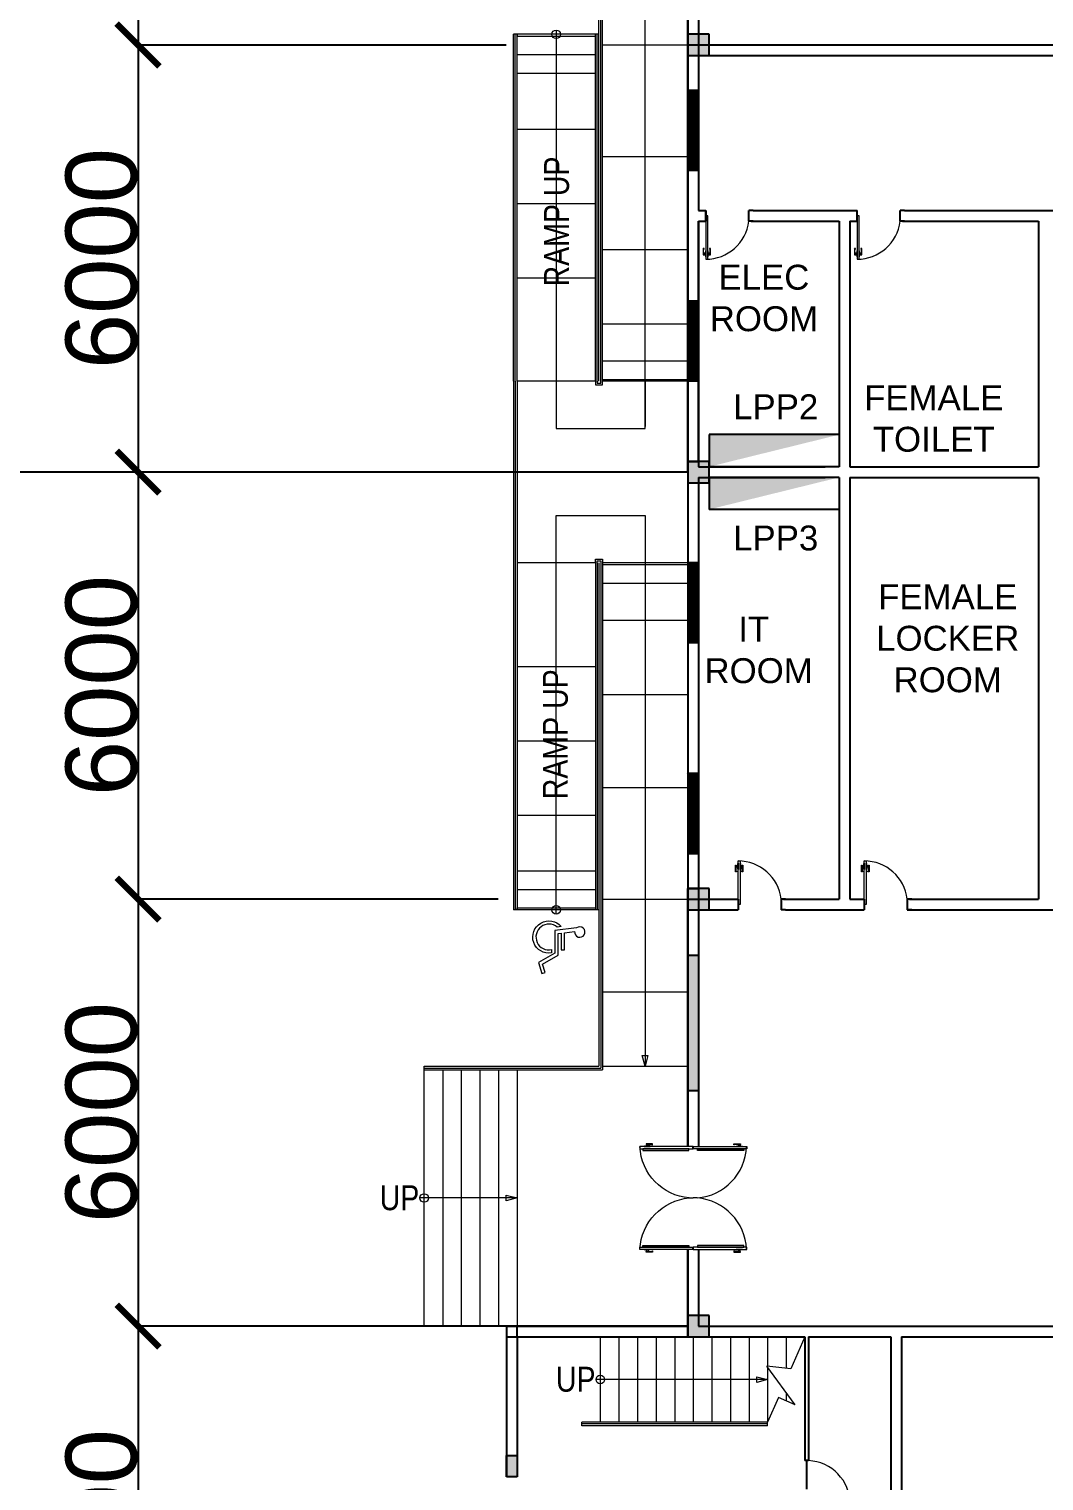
# Model space of a CAD drawing. Header units: millimetres. Extents: x 3339 to 2017737, y 4955 to 2748989.
# Drawn here: x 982203 to 996457, y 1247534 to 1267933 of the extents above; entities that cross this region are included whole.
import ezdxf

# ---------------------------------------------------------------- set-up
doc = ezdxf.new("R2010")
doc.units = ezdxf.units.MM
doc.header["$LTSCALE"] = 30
for name, color, linetype, lineweight in [('A-DETL-GENF', 92, 'Continuous', 13), ('A-DOOR', 31, 'Continuous', 13), ('STAIR', 1, 'Continuous', 5), ('T-WAL', 4, 'Continuous', 5)]:
    doc.layers.add(name, color=color, linetype=linetype, lineweight=lineweight)
for name, color, linetype in [('DIM LINES', 7, 'Continuous'), ('TEXT', 7, 'Continuous'), ('window', 92, 'Continuous')]:
    doc.layers.add(name, color=color, linetype=linetype)
doc.styles.add('Arial Narrow', font='ARIALN.TTF', dxfattribs={"height": 200})
doc.styles.get("Standard").update_dxf_attribs({"font": 'arial.ttf'})
doc.dimstyles.new('GREEN', dxfattribs={"dimtxt": 1000, "dimasz": 600, "dimexe": 0.18, "dimexo": 0.0625, "dimgap": 0.09, "dimtad": 2, "dimdec": 0, "dimzin": 0, "dimdsep": 46, "dimtxsty": 'Standard', "dimblk": 'ARCHTICK', "dimcen": 0.09, "dimclrd": 3, "dimclre": 3, "dimclrt": 2, "dimadec": 0, "dimazin": 0, "dimtfac": 1, "dimtdec": 0, "dimtofl": 0, "dimtmove": 0, "dimatfit": 3, "dimfxl": 1, "dimtolj": 1, "dimtzin": 0, "dimarcsym": 0})
pattern_1 = [(45, (990403.13611, 1237541.24652), (-0.08838834765, 0.08838834765), [])]
pattern_2 = [(45, (990403.13611, 1240503.74652), (-0.08838834765, 0.08838834765), [])]

# ---------------------------------------------------------------- blocks, each defined once
blk = doc.blocks.new('_ArchTick')
at = {"color": 0, "linetype": 'ByBlock', "const_width": 0.15}
blk.add_lwpolyline([(-0.5, -0.5), (0.5, 0.5)], dxfattribs=at)
blk = doc.blocks.new('*D781')
at = {"layer": 'Defpoints', "color": 0, "transparency": 16777216}
for p in [(974747, 1308509), (991457, 1308509), (991457, 1238709)]:
    blk.add_point(p, dxfattribs=at)
at = {"layer": 'DIM LINES', "color": 3, "linetype": 'ByBlock', "lineweight": -2, "transparency": 16777216}
for p, q in [((991457, 1308509), (974746, 1308509)), ((974747, 1238709), (974747, 1308509)), ((991457, 1238709), (974746, 1238709))]:
    blk.add_line(p, q, dxfattribs=at)
at = {"layer": 'DIM LINES', "color": 3, "lineweight": -2, "transparency": 16777216, "xscale": 600, "yscale": 600, "zscale": 600}
for p, rotation in [((974747, 1308509), 90), ((974747, 1238709), 270)]:
    blk.add_blockref('_ArchTick', p, dxfattribs=dict(at, rotation=rotation))
at = {"layer": 'DIM LINES', "color": 2, "transparency": 16777216, "insert": (974236, 1273609), "char_height": 1000, "attachment_point": 5, "rotation": 90}
blk.add_mtext('\\A1;69800', dxfattribs=at)
blk = doc.blocks.new('*D814')
at = {"layer": 'Defpoints', "color": 0, "transparency": 16777216}
for p in [(979444, 1261709), (991457, 1261709), (991457, 1238709)]:
    blk.add_point(p, dxfattribs=at)
at = {"layer": 'DIM LINES', "color": 3, "linetype": 'ByBlock', "lineweight": -2, "transparency": 16777216}
for p, q in [((991457, 1261709), (979444, 1261709)), ((979444, 1238709), (979444, 1261709)), ((991457, 1238709), (979444, 1238709))]:
    blk.add_line(p, q, dxfattribs=at)
at = {"layer": 'DIM LINES', "color": 3, "lineweight": -2, "transparency": 16777216, "xscale": 600, "yscale": 600, "zscale": 600}
for p, rotation in [((979444, 1261709), 90), ((979444, 1238709), 270)]:
    blk.add_blockref('_ArchTick', p, dxfattribs=dict(at, rotation=rotation))
at = {"layer": 'DIM LINES', "color": 2, "transparency": 16777216, "insert": (978933, 1250209), "char_height": 1000, "attachment_point": 5, "rotation": 90}
blk.add_mtext('\\A1;23000', dxfattribs=at)
blk = doc.blocks.new('*D888')
at = {"layer": 'Defpoints', "color": 0, "transparency": 16777216}
for p in [(979444, 1284709), (991457, 1284709), (991457, 1261709)]:
    blk.add_point(p, dxfattribs=at)
at = {"layer": 'DIM LINES', "color": 3, "linetype": 'ByBlock', "lineweight": -2, "transparency": 16777216}
for p, q in [((991457, 1284709), (979444, 1284709)), ((979444, 1261709), (979444, 1284709)), ((991457, 1261709), (979444, 1261709))]:
    blk.add_line(p, q, dxfattribs=at)
at = {"layer": 'DIM LINES', "color": 3, "lineweight": -2, "transparency": 16777216, "xscale": 600, "yscale": 600, "zscale": 600}
for p, rotation in [((979444, 1284709), 90), ((979444, 1261709), 270)]:
    blk.add_blockref('_ArchTick', p, dxfattribs=dict(at, rotation=rotation))
at = {"layer": 'DIM LINES', "color": 2, "transparency": 16777216, "insert": (978933, 1273209), "char_height": 1000, "attachment_point": 5, "rotation": 90}
blk.add_mtext('\\A1;23000', dxfattribs=at)
blk = doc.blocks.new('*D815')
at = {"layer": 'Defpoints', "color": 0, "transparency": 16777216}
for p in [(991457, 1261709), (983733, 1255709), (988792, 1255709)]:
    blk.add_point(p, dxfattribs=at)
at = {"layer": 'DIM LINES', "color": 3, "linetype": 'ByBlock', "lineweight": -2, "transparency": 16777216}
for p, q in [((991457, 1261709), (983733, 1261709)), ((983733, 1261709), (983733, 1255709)), ((988792, 1255709), (983733, 1255709))]:
    blk.add_line(p, q, dxfattribs=at)
at = {"layer": 'DIM LINES', "color": 3, "lineweight": -2, "transparency": 16777216, "xscale": 600, "yscale": 600, "zscale": 600}
for p, rotation in [((983733, 1261709), 90), ((983733, 1255709), 270)]:
    blk.add_blockref('_ArchTick', p, dxfattribs=dict(at, rotation=rotation))
at = {"layer": 'DIM LINES', "color": 2, "transparency": 16777216, "insert": (983222, 1258709), "char_height": 1000, "attachment_point": 5, "rotation": 90}
blk.add_mtext('\\A1;6000', dxfattribs=at)
blk = doc.blocks.new('*D816')
at = {"layer": 'Defpoints', "color": 0, "transparency": 16777216}
for p in [(988792, 1255709), (983733, 1249709), (991457, 1249709)]:
    blk.add_point(p, dxfattribs=at)
at = {"layer": 'DIM LINES', "color": 3, "linetype": 'ByBlock', "lineweight": -2, "transparency": 16777216}
for p, q in [((988792, 1255709), (983733, 1255709)), ((983733, 1255709), (983733, 1249709)), ((991457, 1249709), (983733, 1249709))]:
    blk.add_line(p, q, dxfattribs=at)
at = {"layer": 'DIM LINES', "color": 3, "lineweight": -2, "transparency": 16777216, "xscale": 600, "yscale": 600, "zscale": 600}
for p, rotation in [((983733, 1255709), 90), ((983733, 1249709), 270)]:
    blk.add_blockref('_ArchTick', p, dxfattribs=dict(at, rotation=rotation))
at = {"layer": 'DIM LINES', "color": 2, "transparency": 16777216, "insert": (983222, 1252709), "char_height": 1000, "attachment_point": 5, "rotation": 90}
blk.add_mtext('\\A1;6000', dxfattribs=at)
blk = doc.blocks.new('*D817')
at = {"layer": 'Defpoints', "color": 0, "transparency": 16777216}
for p in [(991457, 1249709), (983733, 1243709), (991457, 1243709)]:
    blk.add_point(p, dxfattribs=at)
at = {"layer": 'DIM LINES', "color": 3, "linetype": 'ByBlock', "lineweight": -2, "transparency": 16777216}
for p, q in [((991457, 1249709), (983733, 1249709)), ((983733, 1249709), (983733, 1243709)), ((991457, 1243709), (983733, 1243709))]:
    blk.add_line(p, q, dxfattribs=at)
at = {"layer": 'DIM LINES', "color": 3, "lineweight": -2, "transparency": 16777216, "xscale": 600, "yscale": 600, "zscale": 600}
for p, rotation in [((983733, 1249709), 90), ((983733, 1243709), 270)]:
    blk.add_blockref('_ArchTick', p, dxfattribs=dict(at, rotation=rotation))
at = {"layer": 'DIM LINES', "color": 2, "transparency": 16777216, "insert": (983222, 1246709), "char_height": 1000, "attachment_point": 5, "rotation": 90}
blk.add_mtext('\\A1;6000', dxfattribs=at)
blk = doc.blocks.new('*D818')
at = {"layer": 'Defpoints', "color": 0, "transparency": 16777216}
for p in [(988905, 1267709), (983733, 1261709), (991457, 1261709)]:
    blk.add_point(p, dxfattribs=at)
at = {"layer": 'DIM LINES', "color": 3, "linetype": 'ByBlock', "lineweight": -2, "transparency": 16777216}
for p, q in [((988905, 1267709), (983733, 1267709)), ((983733, 1267709), (983733, 1261709)), ((991457, 1261709), (983733, 1261709))]:
    blk.add_line(p, q, dxfattribs=at)
at = {"layer": 'DIM LINES', "color": 3, "lineweight": -2, "transparency": 16777216, "xscale": 600, "yscale": 600, "zscale": 600}
for p, rotation in [((983733, 1267709), 90), ((983733, 1261709), 270)]:
    blk.add_blockref('_ArchTick', p, dxfattribs=dict(at, rotation=rotation))
at = {"layer": 'DIM LINES', "color": 2, "transparency": 16777216, "insert": (983222, 1264709), "char_height": 1000, "attachment_point": 5, "rotation": 90}
blk.add_mtext('\\A1;6000', dxfattribs=at)
blk = doc.blocks.new('*D820')
at = {"layer": 'Defpoints', "color": 0, "transparency": 16777216}
for p in [(991457, 1273709), (983733, 1267709), (988905, 1267709)]:
    blk.add_point(p, dxfattribs=at)
at = {"layer": 'DIM LINES', "color": 3, "linetype": 'ByBlock', "lineweight": -2, "transparency": 16777216}
for p, q in [((991457, 1273709), (983733, 1273709)), ((983733, 1273709), (983733, 1267709)), ((988905, 1267709), (983733, 1267709))]:
    blk.add_line(p, q, dxfattribs=at)
at = {"layer": 'DIM LINES', "color": 3, "lineweight": -2, "transparency": 16777216, "xscale": 600, "yscale": 600, "zscale": 600}
for p, rotation in [((983733, 1273709), 90), ((983733, 1267709), 270)]:
    blk.add_blockref('_ArchTick', p, dxfattribs=dict(at, rotation=rotation))
at = {"layer": 'DIM LINES', "color": 2, "transparency": 16777216, "insert": (983222, 1270709), "char_height": 1000, "attachment_point": 5, "rotation": 90}
blk.add_mtext('\\A1;6000', dxfattribs=at)
blk = doc.blocks.new('slash')
at = {"layer": 'STAIR'}
for p, q in [((2543, 11669), (2695, 12018)), ((2309, 11772), (2708, 11231)), ((2173, 10818), (2370, 11270))]:
    blk.add_line(p, q, dxfattribs=at)
for points in [[(2309, 11772), (2543, 11669)], [(2370, 11270), (2708, 11231)]]:
    blk.add_lwpolyline(points, dxfattribs=at)
blk = doc.blocks.new('double door no base 0.5')
at = {"color": 0}
for p, q in [((62065, 59903), (62095, 59903)), ((63478, 59903), (63508, 59903))]:
    blk.add_line(p, q, dxfattribs=at)
at = {"layer": 'A-DETL-GENF'}
for p, q in [((62095, 59843), (62095, 59193)), ((62118, 59843), (62095, 59843)), ((62118, 59193), (62118, 59843)), ((63456, 59193), (63456, 59843)), ((63456, 59843), (63478, 59843)), ((63478, 59843), (63478, 59193)), ((62036, 59324), (62027, 59332)), ((62027, 59332), (62027, 59271)), ((62042, 59332), (62027, 59332)), ((62027, 59271), (62036, 59271)), ((62037, 59271), (62027, 59271)), ((62027, 59271), (62027, 59242)), ((62027, 59242), (62037, 59242)), ((62036, 59271), (62036, 59324)), ((62036, 59324), (62042, 59324)), ((62037, 59242), (62037, 59271)), ((62037, 59268), (62037, 59244)), ((62061, 59268), (62037, 59268)), ((62037, 59244), (62061, 59244)), ((62042, 59324), (62042, 59332)), ((62065, 59299), (62061, 59294)), ((62061, 59294), (62061, 59218)), ((62061, 59244), (62061, 59268)), ((62061, 59218), (62065, 59214)), ((62065, 59214), (62065, 59299)), ((62095, 59193), (62118, 59193)), ((63478, 59193), (63456, 59193)), ((63508, 59214), (63508, 59299)), ((63508, 59299), (63513, 59294)), ((63513, 59218), (63508, 59214)), ((63513, 59294), (63513, 59218)), ((63513, 59244), (63513, 59268)), ((63513, 59268), (63537, 59268)), ((63537, 59244), (63513, 59244)), ((63532, 59324), (63532, 59332)), ((63532, 59332), (63546, 59332)), ((63538, 59324), (63532, 59324)), ((63537, 59271), (63546, 59271)), ((63537, 59242), (63537, 59271)), ((63537, 59268), (63537, 59244)), ((63546, 59242), (63537, 59242)), ((63538, 59324), (63546, 59332)), ((63538, 59271), (63538, 59324)), ((63546, 59271), (63538, 59271)), ((63546, 59332), (63546, 59271)), ((63546, 59271), (63546, 59242))]:
    blk.add_line(p, q, dxfattribs=at)
at = {"layer": 'A-DOOR', "lineweight": 18}
for p, q in [((62065, 59903), (62065, 59153)), ((62065, 59903), (62095, 59903)), ((62095, 59153), (62095, 59903)), ((63478, 59153), (63478, 59903)), ((63508, 59903), (63478, 59903)), ((63508, 59903), (63508, 59153)), ((62065, 59153), (62095, 59153)), ((63508, 59153), (63478, 59153))]:
    blk.add_line(p, q, dxfattribs=at)
at = {"layer": 'A-DOOR'}
blk.add_line((62787, 59847), (62787, 59903), dxfattribs=at)
for centre, start, end in [((62030, 59913), 272.6963, 355.0387), ((63544, 59913), 184.9613, 267.3037)]:
    blk.add_arc(centre, 760, start, end, dxfattribs=at)

msp = doc.modelspace()

# ---------------------------------------------------------------- hatches: boundary and pattern name
h = msp.add_hatch(color=2)
h.dxf.hatch_style = 1
h.paths.add_polyline_path([(991756.627, 1267859.357), (991456.627, 1267859.357), (991456.627, 1267559.357), (991756.627, 1267559.357)])
at = {"true_color": 0xf8d731}
h = msp.add_hatch(color=40, dxfattribs=at)
h.dxf.hatch_style = 1
h.paths.add_polyline_path([(991756.627, 1262234.177), (991756.627, 1261784.177), (993581.627, 1262234.177)])
h = msp.add_hatch(color=2)
h.dxf.hatch_style = 1
h.paths.add_polyline_path([(991756.627, 1261859.357), (991456.627, 1261859.357), (991456.627, 1261559.357), (991756.627, 1261559.357)])
h = msp.add_hatch(color=40, dxfattribs=at)
h.dxf.hatch_style = 1
h.paths.add_polyline_path([(991756.627, 1261634.177), (991756.627, 1261184.177), (993581.627, 1261634.177)])
h = msp.add_hatch(color=2)
h.dxf.hatch_style = 1
h.paths.add_polyline_path([(991756.627, 1255859.357), (991456.627, 1255859.357), (991456.627, 1255559.357), (991756.627, 1255559.357)])
h = msp.add_hatch(color=2)
h.dxf.hatch_style = 1
h.paths.add_polyline_path([(991756.627, 1249859.357), (991456.627, 1249859.357), (991456.627, 1249559.357), (991756.627, 1249559.357)])
at = {"layer": 'window'}
h = msp.add_hatch(color=256, dxfattribs=at)
h.dxf.hatch_style = 1
h.paths.add_polyline_path([(989056.627, 1247889.357), (988906.627, 1247889.357), (988906.627, 1247589.357), (989056.627, 1247589.357)])
h.paths.add_polyline_path([(989056.627, 1294689.357), (988906.627, 1294689.357), (988906.627, 1294389.357), (989056.627, 1294389.357)])
h = msp.add_hatch(dxfattribs=at)
h.set_pattern_fill('ANSI31', color=256)
h.set_pattern_definition(pattern_2)
h.paths.add_polyline_path([(991606.627, 1267071.857), (991456.627, 1267071.857), (991456.627, 1265946.857), (991606.627, 1265946.857)])
h = msp.add_hatch(dxfattribs=at)
h.set_pattern_fill('ANSI31', color=256)
h.set_pattern_definition(pattern_1)
h.paths.add_polyline_path([(991606.627, 1264109.357), (991456.627, 1264109.357), (991456.627, 1262984.357), (991606.627, 1262984.357)])
h = msp.add_hatch(dxfattribs=at)
h.set_pattern_fill('ANSI31', color=256)
h.set_pattern_definition(pattern_1)
h.paths.add_polyline_path([(991606.627, 1259309.357), (991456.627, 1259309.357), (991456.627, 1260434.357), (991606.627, 1260434.357)])
h = msp.add_hatch(dxfattribs=at)
h.set_pattern_fill('ANSI31', color=256)
h.set_pattern_definition(pattern_2)
h.paths.add_polyline_path([(991606.627, 1256346.857), (991456.627, 1256346.857), (991456.627, 1257471.857), (991606.627, 1257471.857)])
h = msp.add_hatch(color=256, dxfattribs=at)
h.dxf.hatch_style = 1
h.paths.add_polyline_path([(991605.007, 1254920.107), (991456.627, 1254920.107), (991456.627, 1253020.107), (991605.007, 1253020.107)])

# ---------------------------------------------------------------- linework, layer by layer
for p, q in [((991456.627, 1271187.858), (991456.627, 1252230.857)), ((991606.627, 1271187.858), (991606.627, 1265384.357)), ((991456.627, 1267709.357), (991456.627, 1267559.357)), ((991606.627, 1267559.357), (991606.627, 1265384.357)), ((991606.627, 1265234.357), (991606.627, 1261784.357)), ((991606.627, 1261859.357), (991606.627, 1265234.357)), ((992374.127, 1265384.357), (992312.503, 1265384.357)), ((992312.503, 1265234.357), (992312.503, 1265384.357)), ((992374.127, 1265234.357), (992312.503, 1265234.357)), ((994499.127, 1265384.177), (994437.503, 1265384.177)), ((994437.503, 1265234.177), (994437.503, 1265384.177)), ((994499.127, 1265234.177), (994437.503, 1265234.177)), ((991606.627, 1264109.357), (991606.627, 1262984.357)), ((993581.627, 1262234.177), (991756.627, 1262234.177)), ((991756.627, 1262234.177), (991756.627, 1261784.177)), ((993581.627, 1262234.177), (993581.627, 1261784.177)), ((991456.627, 1261709.357), (991456.627, 1261859.357)), ((991456.627, 1261859.357), (991606.627, 1261859.357)), ((993581.627, 1261784.177), (991756.627, 1261784.177)), ((991456.627, 1261709.357), (991456.627, 1261559.357)), ((991456.627, 1261559.357), (991606.627, 1261559.357)), ((991606.627, 1261634.357), (991606.627, 1252230.857)), ((991606.627, 1261559.357), (991756.627, 1261559.357)), ((991756.627, 1261559.357), (991756.627, 1261709.357)), ((991756.627, 1261559.177), (991756.627, 1261709.177)), ((993581.627, 1261634.177), (991756.627, 1261634.177)), ((991756.627, 1261634.177), (991756.627, 1261184.177)), ((993581.627, 1261634.177), (993581.627, 1261184.177)), ((993581.627, 1261184.177), (991756.627, 1261184.177)), ((991456.627, 1255709.357), (991456.627, 1255859.357)), ((991456.627, 1255859.357), (991606.627, 1255859.357)), ((992827.877, 1255709.357), (992766.253, 1255709.357)), ((992766.253, 1255709.357), (992766.253, 1255559.357)), ((994599.127, 1255709.177), (994537.503, 1255709.177)), ((994537.503, 1255709.177), (994537.503, 1255559.177)), ((991606.627, 1255559.357), (991606.627, 1252230.857)), ((992827.877, 1255559.357), (992766.253, 1255559.357)), ((994599.127, 1255559.177), (994537.503, 1255559.177)), ((991456.627, 1254920.107), (991456.627, 1253020.107)), ((991456.627, 1250787.857), (991456.627, 1249559.357)), ((991606.627, 1250787.857), (991606.627, 1249709.357)), ((989056.627, 1249709.357), (988906.627, 1249709.357)), ((988906.627, 1249709.357), (988906.627, 1249559.357)), ((989056.627, 1249559.357), (989056.627, 1249709.357)), ((988906.627, 1249559.357), (989056.627, 1249559.357)), ((989964.96, 1249559.357), (993098.294, 1249559.357))]:
    msp.add_line(p, q)
at = {"color": 0}
for p, q in [((991456.627, 1267709.357), (991456.627, 1271187.858)), ((991456.627, 1267709.357), (991456.627, 1270109.357)), ((991456.627, 1261709.357), (991456.627, 1267709.357)), ((991456.627, 1267709.357), (997456.627, 1267709.357)), ((991456.627, 1267559.357), (997606.627, 1267559.357)), ((991456.627, 1261709.357), (991456.627, 1265309.357)), ((991606.627, 1265384.357), (991706.627, 1265384.357)), ((991606.627, 1265234.357), (991706.627, 1265234.357)), ((991706.627, 1265309.357), (991706.627, 1265384.357)), ((991706.627, 1265384.357), (991706.627, 1265234.357)), ((991706.627, 1265234.357), (991706.627, 1265384.357)), ((992345.627, 1265234.357), (993581.627, 1265234.357)), ((992374.127, 1265384.357), (993831.627, 1265384.177)), ((993581.627, 1265234.177), (993581.627, 1261784.177)), ((993731.627, 1265234.177), (993731.627, 1261784.177)), ((993731.627, 1265234.177), (993831.627, 1265234.177)), ((993831.627, 1265234.177), (993831.627, 1265384.177)), ((993831.627, 1265234.177), (993831.627, 1265384.177)), ((994470.627, 1265234.177), (996381.627, 1265234.177)), ((994499.127, 1265384.177), (996631.627, 1265384.177)), ((996381.627, 1265234.177), (996381.627, 1261784.177)), ((991606.627, 1261784.357), (993381.627, 1261784.357)), ((993731.627, 1261784.177), (996381.627, 1261784.177)), ((996331.627, 1261784.357), (996381.627, 1261784.357)), ((991606.627, 1261634.357), (993381.627, 1261634.357)), ((993581.627, 1261634.177), (993581.627, 1255709.177)), ((993731.627, 1261634.177), (993731.627, 1255709.177)), ((993731.627, 1261634.177), (996381.627, 1261634.177)), ((996381.627, 1261634.177), (996381.627, 1255709.177)), ((991456.627, 1252230.857), (991456.627, 1255709.357)), ((991456.627, 1255709.357), (992160.377, 1255709.357)), ((991606.627, 1255709.357), (992160.377, 1255709.357)), ((992160.377, 1255709.357), (992160.377, 1255559.357)), ((992160.377, 1255709.357), (992160.377, 1255559.357)), ((992799.377, 1255709.357), (993581.627, 1255709.357)), ((993731.627, 1255709.177), (993931.627, 1255709.177)), ((993731.627, 1255709.177), (993931.627, 1255709.177)), ((993931.627, 1255709.177), (993931.627, 1255559.177)), ((993931.627, 1255709.177), (993931.627, 1255559.177)), ((994570.627, 1255709.177), (996381.627, 1255709.177)), ((996331.627, 1255709.357), (996381.627, 1255709.357)), ((991456.627, 1255559.357), (992160.377, 1255559.357)), ((992827.877, 1255559.357), (993931.627, 1255559.177)), ((994537.503, 1255559.357), (999789.127, 1255559.357)), ((991456.627, 1249559.357), (991456.627, 1250787.857)), ((988906.627, 1249709.357), (991456.627, 1249709.357)), ((988906.627, 1249709.357), (988906.627, 1247589.357)), ((991456.627, 1249559.357), (991456.627, 1249709.357)), ((991456.627, 1249709.357), (991456.627, 1249559.357)), ((991456.627, 1249709.357), (991456.627, 1249559.357)), ((991606.627, 1249709.357), (1002496.089, 1249709.357)), ((991756.627, 1249709.357), (994456.627, 1249709.357)), ((989056.627, 1249559.357), (991456.627, 1249559.357)), ((989056.627, 1249559.357), (989056.627, 1247589.357)), ((991456.627, 1249559.357), (993098.294, 1249559.357)), ((991756.627, 1249559.357), (993098.294, 1249559.357)), ((993098.294, 1249559.357), (993098.294, 1247819.345)), ((993148.294, 1249559.357), (994306.627, 1249559.357)), ((993148.294, 1249559.357), (994306.627, 1249559.357)), ((993148.294, 1249559.357), (993148.294, 1247819.345)), ((994306.627, 1249559.357), (994306.627, 1247109.357)), ((994456.627, 1249559.357), (1002496.089, 1249559.357)), ((994456.627, 1249559.357), (994456.627, 1246959.357)), ((994456.627, 1249559.357), (994456.627, 1247109.357)), ((993148.294, 1247819.345), (993098.294, 1247819.345)), ((993123.294, 1247819.345), (993123.294, 1247419.345))]:
    msp.add_line(p, q, dxfattribs=at)
for points in [[(991756.627, 1267859.357), (991456.627, 1267859.357), (991456.627, 1267559.357), (991756.627, 1267559.357), (991756.627, 1267859.357)], [(991756.627, 1261859.357), (991456.627, 1261859.357), (991456.627, 1261559.357), (991756.627, 1261559.357), (991756.627, 1261859.357)], [(991756.627, 1255859.357), (991456.627, 1255859.357), (991456.627, 1255559.357), (991756.627, 1255559.357), (991756.627, 1255859.357)], [(991756.627, 1249859.357), (991456.627, 1249859.357), (991456.627, 1249559.357), (991756.627, 1249559.357), (991756.627, 1249859.357)]]:
    msp.add_lwpolyline(points, close=True)
at = {"layer": 'A-DETL-GENF'}
for p, q in [((991668.527, 1264849.95), (991668.527, 1264788.145)), ((991682.898, 1264849.95), (991668.527, 1264849.95)), ((991677.112, 1264841.059), (991668.527, 1264849.645)), ((991668.527, 1264788.145), (991677.112, 1264788.145)), ((991678.052, 1264788.145), (991668.527, 1264788.145)), ((991668.527, 1264788.145), (991668.527, 1264759.57)), ((991677.112, 1264788.145), (991677.112, 1264841.059)), ((991677.112, 1264841.059), (991682.898, 1264841.059)), ((991678.052, 1264759.57), (991678.052, 1264788.145)), ((991678.052, 1264785.764), (991678.052, 1264761.951)), ((991701.864, 1264785.764), (991678.052, 1264785.764)), ((991682.898, 1264841.059), (991682.898, 1264849.95)), ((991706.627, 1264816.72), (991701.864, 1264811.957)), ((991701.864, 1264811.957), (991701.864, 1264735.757)), ((991701.864, 1264761.951), (991701.864, 1264785.764)), ((991706.627, 1264730.995), (991706.627, 1264816.72)), ((991741.389, 1264811.957), (991736.627, 1264816.72)), ((991736.627, 1264816.72), (991736.627, 1264730.995)), ((991741.389, 1264735.757), (991741.389, 1264811.957)), ((991765.202, 1264785.764), (991741.389, 1264785.764)), ((991741.389, 1264785.764), (991741.389, 1264761.951)), ((991774.727, 1264849.95), (991760.356, 1264849.95)), ((991760.356, 1264849.95), (991760.356, 1264841.059)), ((991760.356, 1264841.059), (991766.142, 1264841.059)), ((991765.202, 1264788.145), (991765.202, 1264759.57)), ((991774.727, 1264788.145), (991765.202, 1264788.145)), ((991765.202, 1264761.951), (991765.202, 1264785.764)), ((991766.142, 1264841.059), (991774.727, 1264849.645)), ((991766.142, 1264841.059), (991766.142, 1264788.145)), ((991766.142, 1264788.145), (991774.727, 1264788.145)), ((991774.727, 1264788.145), (991774.727, 1264849.95)), ((991774.727, 1264759.57), (991774.727, 1264788.145)), ((993793.527, 1264849.77), (993793.527, 1264787.965)), ((993807.898, 1264849.77), (993793.527, 1264849.77)), ((993802.112, 1264840.879), (993793.527, 1264849.465)), ((993793.527, 1264787.965), (993802.112, 1264787.965)), ((993803.052, 1264787.965), (993793.527, 1264787.965)), ((993793.527, 1264787.965), (993793.527, 1264759.39)), ((993802.112, 1264787.965), (993802.112, 1264840.879)), ((993802.112, 1264840.879), (993807.898, 1264840.879)), ((993803.052, 1264759.39), (993803.052, 1264787.965)), ((993803.052, 1264785.584), (993803.052, 1264761.771)), ((993826.864, 1264785.584), (993803.052, 1264785.584)), ((993807.898, 1264840.879), (993807.898, 1264849.77)), ((993831.627, 1264816.54), (993826.864, 1264811.777)), ((993826.864, 1264811.777), (993826.864, 1264735.577)), ((993826.864, 1264761.771), (993826.864, 1264785.584)), ((993831.627, 1264730.815), (993831.627, 1264816.54)), ((993866.389, 1264811.777), (993861.627, 1264816.54)), ((993861.627, 1264816.54), (993861.627, 1264730.815)), ((993866.389, 1264735.577), (993866.389, 1264811.777)), ((993890.202, 1264785.584), (993866.389, 1264785.584)), ((993866.389, 1264785.584), (993866.389, 1264761.771)), ((993899.727, 1264849.77), (993885.356, 1264849.77)), ((993885.356, 1264849.77), (993885.356, 1264840.879)), ((993885.356, 1264840.879), (993891.142, 1264840.879)), ((993890.202, 1264787.965), (993890.202, 1264759.39)), ((993899.727, 1264787.965), (993890.202, 1264787.965)), ((993890.202, 1264761.771), (993890.202, 1264785.584)), ((993891.142, 1264840.879), (993899.727, 1264849.465)), ((993891.142, 1264840.879), (993891.142, 1264787.965)), ((993891.142, 1264787.965), (993899.727, 1264787.965)), ((993899.727, 1264787.965), (993899.727, 1264849.77)), ((993899.727, 1264759.39), (993899.727, 1264787.965)), ((991668.527, 1264759.57), (991678.052, 1264759.57)), ((991678.052, 1264761.951), (991701.864, 1264761.951)), ((991701.864, 1264735.757), (991706.627, 1264730.995)), ((991736.627, 1264730.995), (991741.389, 1264735.757)), ((991741.389, 1264761.951), (991765.202, 1264761.951)), ((991765.202, 1264759.57), (991774.727, 1264759.57)), ((993793.527, 1264759.39), (993803.052, 1264759.39)), ((993803.052, 1264761.771), (993826.864, 1264761.771)), ((993826.864, 1264735.577), (993831.627, 1264730.815)), ((993861.627, 1264730.815), (993866.389, 1264735.577)), ((993866.389, 1264761.771), (993890.202, 1264761.771)), ((993890.202, 1264759.39), (993899.727, 1264759.39)), ((992122.277, 1256155.57), (992122.277, 1256184.145)), ((992122.277, 1256184.145), (992131.802, 1256184.145)), ((992122.277, 1256093.765), (992122.277, 1256155.57)), ((992122.277, 1256155.57), (992130.862, 1256155.57)), ((992131.802, 1256155.57), (992122.277, 1256155.57)), ((992130.862, 1256102.655), (992122.277, 1256094.07)), ((992136.648, 1256093.765), (992122.277, 1256093.765)), ((992130.862, 1256155.57), (992130.862, 1256102.655)), ((992130.862, 1256102.655), (992136.648, 1256102.655)), ((992131.802, 1256184.145), (992131.802, 1256155.57)), ((992131.802, 1256157.951), (992131.802, 1256181.764)), ((992131.802, 1256181.764), (992155.614, 1256181.764)), ((992155.614, 1256157.951), (992131.802, 1256157.951)), ((992136.648, 1256102.655), (992136.648, 1256093.765)), ((992155.614, 1256207.957), (992160.377, 1256212.72)), ((992155.614, 1256131.757), (992155.614, 1256207.957)), ((992155.614, 1256181.764), (992155.614, 1256157.951)), ((992160.377, 1256126.995), (992155.614, 1256131.757)), ((992160.377, 1256212.72), (992160.377, 1256126.995)), ((992190.377, 1256212.72), (992195.139, 1256207.957)), ((992190.377, 1256126.995), (992190.377, 1256212.72)), ((992195.139, 1256131.757), (992190.377, 1256126.995)), ((992195.139, 1256207.957), (992195.139, 1256131.757)), ((992195.139, 1256157.951), (992195.139, 1256181.764)), ((992195.139, 1256181.764), (992218.952, 1256181.764)), ((992218.952, 1256157.951), (992195.139, 1256157.951)), ((992214.106, 1256093.765), (992214.106, 1256102.655)), ((992214.106, 1256102.655), (992219.892, 1256102.655)), ((992228.477, 1256093.765), (992214.106, 1256093.765)), ((992218.952, 1256155.57), (992218.952, 1256184.145)), ((992218.952, 1256184.145), (992228.477, 1256184.145)), ((992218.952, 1256181.764), (992218.952, 1256157.951)), ((992228.477, 1256155.57), (992218.952, 1256155.57)), ((992219.892, 1256102.655), (992219.892, 1256155.57)), ((992219.892, 1256155.57), (992228.477, 1256155.57)), ((992219.892, 1256102.655), (992228.477, 1256094.07)), ((992228.477, 1256184.145), (992228.477, 1256155.57)), ((992228.477, 1256155.57), (992228.477, 1256093.765)), ((993893.527, 1256155.39), (993893.527, 1256183.965)), ((993893.527, 1256183.965), (993903.052, 1256183.965)), ((993893.527, 1256093.585), (993893.527, 1256155.39)), ((993893.527, 1256155.39), (993902.112, 1256155.39)), ((993903.052, 1256155.39), (993893.527, 1256155.39)), ((993902.112, 1256102.475), (993893.527, 1256093.89)), ((993907.898, 1256093.585), (993893.527, 1256093.585)), ((993902.112, 1256155.39), (993902.112, 1256102.475)), ((993902.112, 1256102.475), (993907.898, 1256102.475)), ((993903.052, 1256183.965), (993903.052, 1256155.39)), ((993903.052, 1256157.771), (993903.052, 1256181.584)), ((993903.052, 1256181.584), (993926.864, 1256181.584)), ((993926.864, 1256157.771), (993903.052, 1256157.771)), ((993907.898, 1256102.475), (993907.898, 1256093.585)), ((993926.864, 1256207.777), (993931.627, 1256212.54)), ((993926.864, 1256131.577), (993926.864, 1256207.777)), ((993926.864, 1256181.584), (993926.864, 1256157.771)), ((993931.627, 1256126.815), (993926.864, 1256131.577)), ((993931.627, 1256212.54), (993931.627, 1256126.815)), ((993961.627, 1256212.54), (993966.389, 1256207.777)), ((993961.627, 1256126.815), (993961.627, 1256212.54)), ((993966.389, 1256131.577), (993961.627, 1256126.815)), ((993966.389, 1256207.777), (993966.389, 1256131.577)), ((993966.389, 1256157.771), (993966.389, 1256181.584)), ((993966.389, 1256181.584), (993990.202, 1256181.584)), ((993990.202, 1256157.771), (993966.389, 1256157.771)), ((993985.356, 1256093.585), (993985.356, 1256102.475)), ((993985.356, 1256102.475), (993991.142, 1256102.475)), ((993999.727, 1256093.585), (993985.356, 1256093.585)), ((993990.202, 1256155.39), (993990.202, 1256183.965)), ((993990.202, 1256183.965), (993999.727, 1256183.965)), ((993990.202, 1256181.584), (993990.202, 1256157.771)), ((993999.727, 1256155.39), (993990.202, 1256155.39)), ((993991.142, 1256102.475), (993991.142, 1256155.39)), ((993991.142, 1256155.39), (993999.727, 1256155.39)), ((993991.142, 1256102.475), (993999.727, 1256093.89)), ((993999.727, 1256183.965), (993999.727, 1256155.39)), ((993999.727, 1256155.39), (993999.727, 1256093.585))]:
    msp.add_line(p, q, dxfattribs=at)
at = {"layer": 'A-DOOR', "lineweight": 18}
for p, q in [((991736.627, 1265309.357), (991706.627, 1265309.357)), ((991706.627, 1265309.357), (991706.627, 1264698.857)), ((991706.627, 1265309.357), (991706.627, 1265234.357)), ((991736.627, 1264698.857), (991736.627, 1265309.357)), ((993861.627, 1265309.177), (993831.627, 1265309.177)), ((993831.627, 1265309.177), (993831.627, 1264698.677)), ((993831.627, 1265309.177), (993831.627, 1265234.177)), ((993861.627, 1264698.677), (993861.627, 1265309.177)), ((991706.627, 1264698.857), (991736.627, 1264698.857)), ((993831.627, 1264698.677), (993861.627, 1264698.677)), ((992160.377, 1255634.357), (992160.377, 1256244.857)), ((992160.377, 1256244.857), (992190.377, 1256244.857)), ((992190.377, 1256244.857), (992190.377, 1255634.357)), ((993931.627, 1255634.177), (993931.627, 1256244.677)), ((993931.627, 1256244.677), (993961.627, 1256244.677)), ((993961.627, 1256244.677), (993961.627, 1255634.177)), ((992160.377, 1255634.357), (992160.377, 1255709.357)), ((992190.377, 1255634.357), (992160.377, 1255634.357)), ((993931.627, 1255634.177), (993931.627, 1255709.177)), ((993961.627, 1255634.177), (993931.627, 1255634.177))]:
    msp.add_line(p, q, dxfattribs=at)
at = {"layer": 'A-DOOR'}
for centre, start, end in [((991706.627, 1265309.357), 270, 352.94338), ((993831.627, 1265309.177), 270, 352.94338), ((992160.377, 1255634.357), 7.05662, 90), ((993931.627, 1255634.177), 7.05662, 90), ((993123.294, 1247209.357), 0, 87.6530792)]:
    msp.add_arc(centre, 610.5, start, end, dxfattribs=at)
at = {"layer": 'STAIR', "color": 1}
for p, q in [((990856.627, 1262321.857), (990856.627, 1270059.357)), ((989606.627, 1267919.737), (989606.627, 1262321.857)), ((989606.627, 1262321.857), (990856.627, 1262321.857)), ((989606.627, 1255498.978), (989606.627, 1261096.857)), ((989606.627, 1261096.857), (990856.627, 1261096.857)), ((990856.627, 1261096.857), (990856.627, 1253359.357)), ((990856.627, 1253359.357), (990814.662, 1253512.755)), ((990814.662, 1253512.755), (990895.427, 1253512.755)), ((990895.427, 1253512.755), (990856.627, 1253359.357)), ((988903.229, 1251467.393), (988903.229, 1251548.157)), ((988903.229, 1251548.157), (989056.627, 1251509.357)), ((989056.627, 1251509.357), (987690.692, 1251509.357)), ((989056.627, 1251509.357), (988903.229, 1251467.393)), ((992576.071, 1248959.357), (990165.692, 1248959.357)), ((992422.673, 1248917.393), (992422.673, 1248998.157)), ((992422.673, 1248998.157), (992576.071, 1248959.357)), ((992576.071, 1248959.357), (992422.673, 1248917.393))]:
    msp.add_line(p, q, dxfattribs=at)
at = {"layer": 'STAIR'}
for p, q in [((990206.627, 1267859.357), (989006.627, 1267859.357)), ((989056.627, 1267859.357), (989056.627, 1267834.357)), ((989056.627, 1267834.357), (990156.627, 1267834.357)), ((989056.627, 1267573.246), (989056.627, 1267834.357)), ((989006.627, 1262984.357), (989006.627, 1260434.357)), ((989031.627, 1262984.357), (989031.627, 1260434.357)), ((990156.627, 1262984.357), (989056.627, 1262984.357)), ((989056.627, 1262984.357), (989056.627, 1260434.357)), ((989056.627, 1262984.357), (989056.627, 1261709.357)), ((990156.627, 1262984.357), (990156.627, 1262934.357)), ((990181.627, 1262984.357), (990181.627, 1262959.357)), ((990181.627, 1262959.357), (990231.627, 1262959.357)), ((990231.627, 1262959.357), (990231.627, 1262984.357)), ((991456.627, 1262984.357), (990256.627, 1262984.357)), ((990256.627, 1262934.357), (990256.627, 1262984.357)), ((990856.627, 1262984.357), (990856.627, 1262346.857)), ((990156.627, 1262934.357), (990256.627, 1262934.357)), ((989056.627, 1261709.357), (991456.627, 1261709.357)), ((990156.627, 1260434.357), (989056.627, 1260434.357)), ((990156.627, 1260434.357), (990156.627, 1260484.357)), ((990156.627, 1260484.357), (990256.627, 1260484.357)), ((990181.627, 1260434.357), (990181.627, 1260459.357)), ((990181.627, 1260459.357), (990231.627, 1260459.357)), ((990231.627, 1260459.357), (990231.627, 1260434.357)), ((990256.627, 1260484.357), (990256.627, 1260434.357)), ((991456.627, 1260434.357), (990256.627, 1260434.357)), ((989056.627, 1255845.469), (989056.627, 1255584.357)), ((990206.627, 1255559.357), (989006.627, 1255559.357)), ((989056.627, 1255559.357), (989056.627, 1255584.357)), ((989056.627, 1255584.357), (990156.627, 1255584.357)), ((991606.627, 1255559.357), (991456.627, 1255559.357)), ((987751.071, 1249709.357), (987751.071, 1253359.357)), ((987751.071, 1253359.357), (990206.627, 1253359.357)), ((987751.071, 1253334.357), (990231.627, 1253334.357)), ((987751.071, 1253309.357), (990256.627, 1253309.357)), ((993098.294, 1249559.357), (992901.632, 1249107.455)), ((992727.8, 1248708.012), (992576.071, 1248359.357)), ((989964.96, 1248309.357), (989964.96, 1248359.357)), ((992576.071, 1248309.357), (992576.071, 1248359.357))]:
    msp.add_line(p, q, dxfattribs=at)
at = {"layer": 'STAIR', "color": 244, "linetype": 'ByBlock', "true_color": 0x991b1e}
for p, q in [((988795.516, 1250909.357), (988795.516, 1249709.357)), ((993098.294, 1249559.357), (989964.96, 1249559.357)), ((990226.071, 1249559.357), (990226.071, 1248359.357)), ((990487.182, 1249559.357), (990487.182, 1248359.357)), ((990748.294, 1249559.357), (990748.294, 1248359.357)), ((991009.405, 1249559.357), (991009.405, 1248359.357)), ((991270.516, 1249559.357), (991270.516, 1248359.357)), ((991531.627, 1249559.357), (991531.627, 1248359.357)), ((991792.738, 1249559.357), (991792.738, 1248359.357)), ((992053.849, 1249559.357), (992053.849, 1248359.357)), ((992314.96, 1249559.357), (992314.96, 1248359.357)), ((992576.071, 1249559.357), (992576.071, 1249144.657)), ((992837.182, 1249559.357), (992837.182, 1249114.82)), ((992576.071, 1249128.904), (992576.071, 1248359.357)), ((992837.182, 1248775.602), (992837.182, 1248660.41)), ((992576.071, 1248359.357), (989964.96, 1248359.357)), ((992576.071, 1248334.357), (989964.96, 1248334.357)), ((992576.071, 1248309.357), (989964.96, 1248309.357))]:
    msp.add_line(p, q, dxfattribs=at)
at = {"layer": 'STAIR', "color": 0, "linetype": 'ByBlock'}
for points in [[(989676.757, 1255321.929), (989620.204, 1255315.084, 1.607748101), (989542.253, 1254999.248), (989542.253, 1254953.372, -1.729757262)], [(989632.3, 1255225.844), (989677.323, 1255231.294), (989677.323, 1254998.065), (989722.346, 1254998.065), (989722.346, 1255236.744), (989865.287, 1255254.046, 4.985504912), (989893.327, 1255302.792), (989587.276, 1255265.746), (989587.276, 1254947.367), (989358.848, 1254817.479), (989406.546, 1254662.357), (989449.58, 1254675.589), (989412.497, 1254796.192), (989632.3, 1254921.176)]]:
    msp.add_lwpolyline(points, format="xyb", close=True, dxfattribs=at)
at = {"layer": 'STAIR', "color": 1}
for centre in [(989606.627, 1267859.357), (989606.627, 1255559.357), (987751.071, 1251509.357), (990226.071, 1248959.357)]:
    msp.add_circle(centre, 60.379, dxfattribs=at)
at = {"layer": 'T-WAL', "color": 244, "linetype": 'ByBlock', "true_color": 0x991b1e}
for p, q in [((990206.627, 1262984.357), (990206.627, 1270059.357)), ((990231.627, 1262984.357), (990231.627, 1270084.357)), ((990256.627, 1262984.357), (990256.627, 1268492.691)), ((989006.627, 1262984.357), (989006.627, 1267859.357)), ((989031.627, 1262984.357), (989031.627, 1267859.357)), ((989056.627, 1262984.357), (989056.627, 1267859.357)), ((990156.627, 1262984.357), (990156.627, 1267859.357)), ((990181.627, 1262984.357), (990181.627, 1267859.357)), ((990256.627, 1267709.357), (991456.627, 1267709.357)), ((989056.627, 1267573.246), (990156.627, 1267573.246)), ((989056.627, 1267312.135), (990156.627, 1267312.135)), ((989056.627, 1266528.802), (990156.627, 1266528.802)), ((990256.627, 1266142.691), (991456.627, 1266142.691)), ((989056.627, 1265484.357), (990156.627, 1265484.357)), ((990256.627, 1264837.135), (991456.627, 1264837.135)), ((989056.627, 1264439.913), (990156.627, 1264439.913)), ((990256.627, 1263792.691), (991456.627, 1263792.691)), ((990256.627, 1263270.469), (991456.627, 1263270.469)), ((990256.627, 1263009.357), (991456.627, 1263009.357)), ((989006.627, 1260434.357), (989006.627, 1255559.357)), ((989031.627, 1260434.357), (989031.627, 1255559.357)), ((989056.627, 1260434.357), (989056.627, 1255559.357)), ((990156.627, 1260434.357), (990156.627, 1255559.357)), ((990181.627, 1260434.357), (990181.627, 1255559.357)), ((990206.627, 1260434.357), (990206.627, 1253359.357)), ((990231.627, 1260434.357), (990231.627, 1253334.357)), ((990256.627, 1260434.357), (990256.627, 1254926.024)), ((990256.627, 1260409.357), (991456.627, 1260409.357)), ((990256.627, 1260148.246), (991456.627, 1260148.246)), ((990256.627, 1259626.024), (991456.627, 1259626.024)), ((989056.627, 1258978.802), (990156.627, 1258978.802)), ((990256.627, 1258581.58), (991456.627, 1258581.58)), ((989056.627, 1257934.357), (990156.627, 1257934.357)), ((990256.627, 1257276.024), (991456.627, 1257276.024)), ((989056.627, 1256889.913), (990156.627, 1256889.913)), ((989056.627, 1256106.58), (990156.627, 1256106.58)), ((989056.627, 1255845.469), (990156.627, 1255845.469)), ((990256.627, 1255709.357), (991456.627, 1255709.357)), ((990256.627, 1254926.024), (990256.627, 1253309.357)), ((991456.627, 1254926.024), (991456.627, 1253359.357)), ((990256.627, 1254403.802), (991456.627, 1254403.802)), ((990256.627, 1253359.357), (991456.627, 1253359.357)), ((988012.182, 1253309.357), (988012.182, 1249709.357)), ((988273.294, 1253309.357), (988273.294, 1249709.357)), ((988534.405, 1253309.357), (988534.405, 1249709.357)), ((988795.516, 1253309.357), (988795.516, 1249709.357)), ((989056.627, 1253309.357), (989056.627, 1249709.357)), ((989056.627, 1250959.357), (989056.627, 1249709.357)), ((988273.294, 1250909.357), (988273.294, 1249709.357)), ((988534.405, 1250909.357), (988534.405, 1249709.357)), ((989056.627, 1249709.357), (987751.071, 1249709.357))]:
    msp.add_line(p, q, dxfattribs=at)
at = {"layer": 'window'}
for p, q in [((991606.627, 1267071.857), (991456.627, 1267071.857)), ((991606.627, 1265946.857), (991456.627, 1265946.857)), ((991606.627, 1264109.357), (991456.627, 1264109.357)), ((991606.627, 1262984.357), (991456.627, 1262984.357)), ((991606.627, 1260434.357), (991456.627, 1260434.357)), ((991606.627, 1259309.357), (991456.627, 1259309.357)), ((991606.627, 1257471.857), (991456.627, 1257471.857)), ((991606.627, 1256346.857), (991456.627, 1256346.857)), ((991456.627, 1254920.107), (991605.007, 1254920.107)), ((991456.627, 1253020.107), (991605.007, 1253020.107)), ((988906.627, 1247589.357), (988906.627, 1247889.357)), ((988906.627, 1247889.357), (989056.627, 1247889.357)), ((989056.627, 1247889.357), (989056.627, 1247589.357)), ((989056.627, 1247589.357), (988906.627, 1247589.357))]:
    msp.add_line(p, q, dxfattribs=at)

# ---------------------------------------------------------------- block references
at = {"color": 0, "xscale": -1, "rotation": 270.0004165749342}
msp.add_blockref('double door no base 0.5', (931628.856, 1188722.151), dxfattribs=at)
at = {"color": 0, "rotation": 89.99958342506585}
msp.add_blockref('double door no base 0.5', (1051434.398, 1188722.151), dxfattribs=at)
at = {"layer": 'STAIR', "color": 0, "rotation": 179.9999999999972}
msp.add_blockref('slash', (995271.229, 1260377.468), dxfattribs=at)

# ---------------------------------------------------------------- texts
at = {"layer": 'STAIR', "color": 1, "char_height": 350, "attachment_point": 1, "rotation": 90, "style": 'Arial Narrow'}
for insert in [(989436.073, 1264316.265), (989419.256, 1257111.749)]:
    msp.add_mtext_dynamic_manual_height_columns('RAMP UP', width=2734.67667, gutter_width=1011.132, heights=[253.4], dxfattribs=dict(at, insert=insert))
at = {"layer": 'STAIR', "color": 1, "char_height": 350, "attachment_point": 1, "style": 'Arial Narrow'}
for insert in [(987127.215, 1251687.819), (989602.215, 1249137.819)]:
    msp.add_mtext_dynamic_manual_height_columns('UP', width=800.09192, gutter_width=1, heights=[136.329], dxfattribs=dict(at, insert=insert))
at = {"layer": 'TEXT', "char_height": 350, "attachment_point": 1}
for s, width, heights, insert in [('\\pxqc;ELEC ROOM', 2116.25379, [1406.025], (991465.165, 1264621.623)), ('\\pxqc;FEMALE TOILET', 2116.25379, [1406.025], (993850.212, 1262928.219)), ('\\pxqc;FEMALE LOCKER \\PROOM', 2396.68042, [2124.175], (993906.682, 1260132.327)), ('\\pxqc;IT\\P ROOM', 2116.25379, [1406.025], (991323.043, 1259677.096))]:
    msp.add_mtext_dynamic_manual_height_columns(s, width=width, gutter_width=0, heights=heights, dxfattribs=dict(at, insert=insert))
at = {"layer": 'TEXT', "color": 40, "true_color": 0xf8d731, "char_height": 350, "attachment_point": 1}
for s, insert in [('\\pxqc;LPP2', (992270.198, 1262800.822)), ('\\pxqc;LPP3', (992270.198, 1260957.596))]:
    msp.add_mtext_dynamic_manual_height_columns(s, width=837.91337, gutter_width=0, heights=[0], dxfattribs=dict(at, insert=insert))

# ---------------------------------------------------------------- dimensions: what is measured, and where the dimension line sits
at = {"layer": 'DIM LINES', "color": 0}
for base, p1, p2, picture, middle in [((974746.596, 1308509.357), (991456.627, 1238709.357), (991456.627, 1308509.357), '*D781', (974235.933, 1273609.357)), ((979444.253, 1284709.357), (991456.627, 1261709.357), (991456.627, 1284709.357), '*D888', (978933.249, 1273209.357)), ((983732.883, 1267709.357), (991456.627, 1273709.357), (988904.824, 1267709.357), '*D820', (983222.22, 1270709.357)), ((983732.883, 1261709.357), (988904.824, 1267709.357), (991456.627, 1261709.357), '*D818', (983222.22, 1264709.357)), ((979444.253, 1261709.357), (991456.627, 1238709.357), (991456.627, 1261709.357), '*D814', (978933.249, 1250209.357)), ((983732.883, 1255709.357), (991456.627, 1261709.357), (988792.265, 1255709.357), '*D815', (983222.22, 1258709.357)), ((983732.883, 1249709.357), (988792.265, 1255709.357), (991456.627, 1249709.357), '*D816', (983222.22, 1252709.357)), ((983732.883, 1243709.357), (991456.627, 1249709.357), (991456.627, 1243709.357), '*D817', (983222.22, 1246709.357))]:
    dim = msp.add_linear_dim(base=base, p1=p1, p2=p2, angle=90, dimstyle='GREEN', dxfattribs=at)
    dim.commit()
    dim.dimension.update_dxf_attribs({"geometry": picture, "text_midpoint": middle})

doc.saveas('drawing.dxf')
